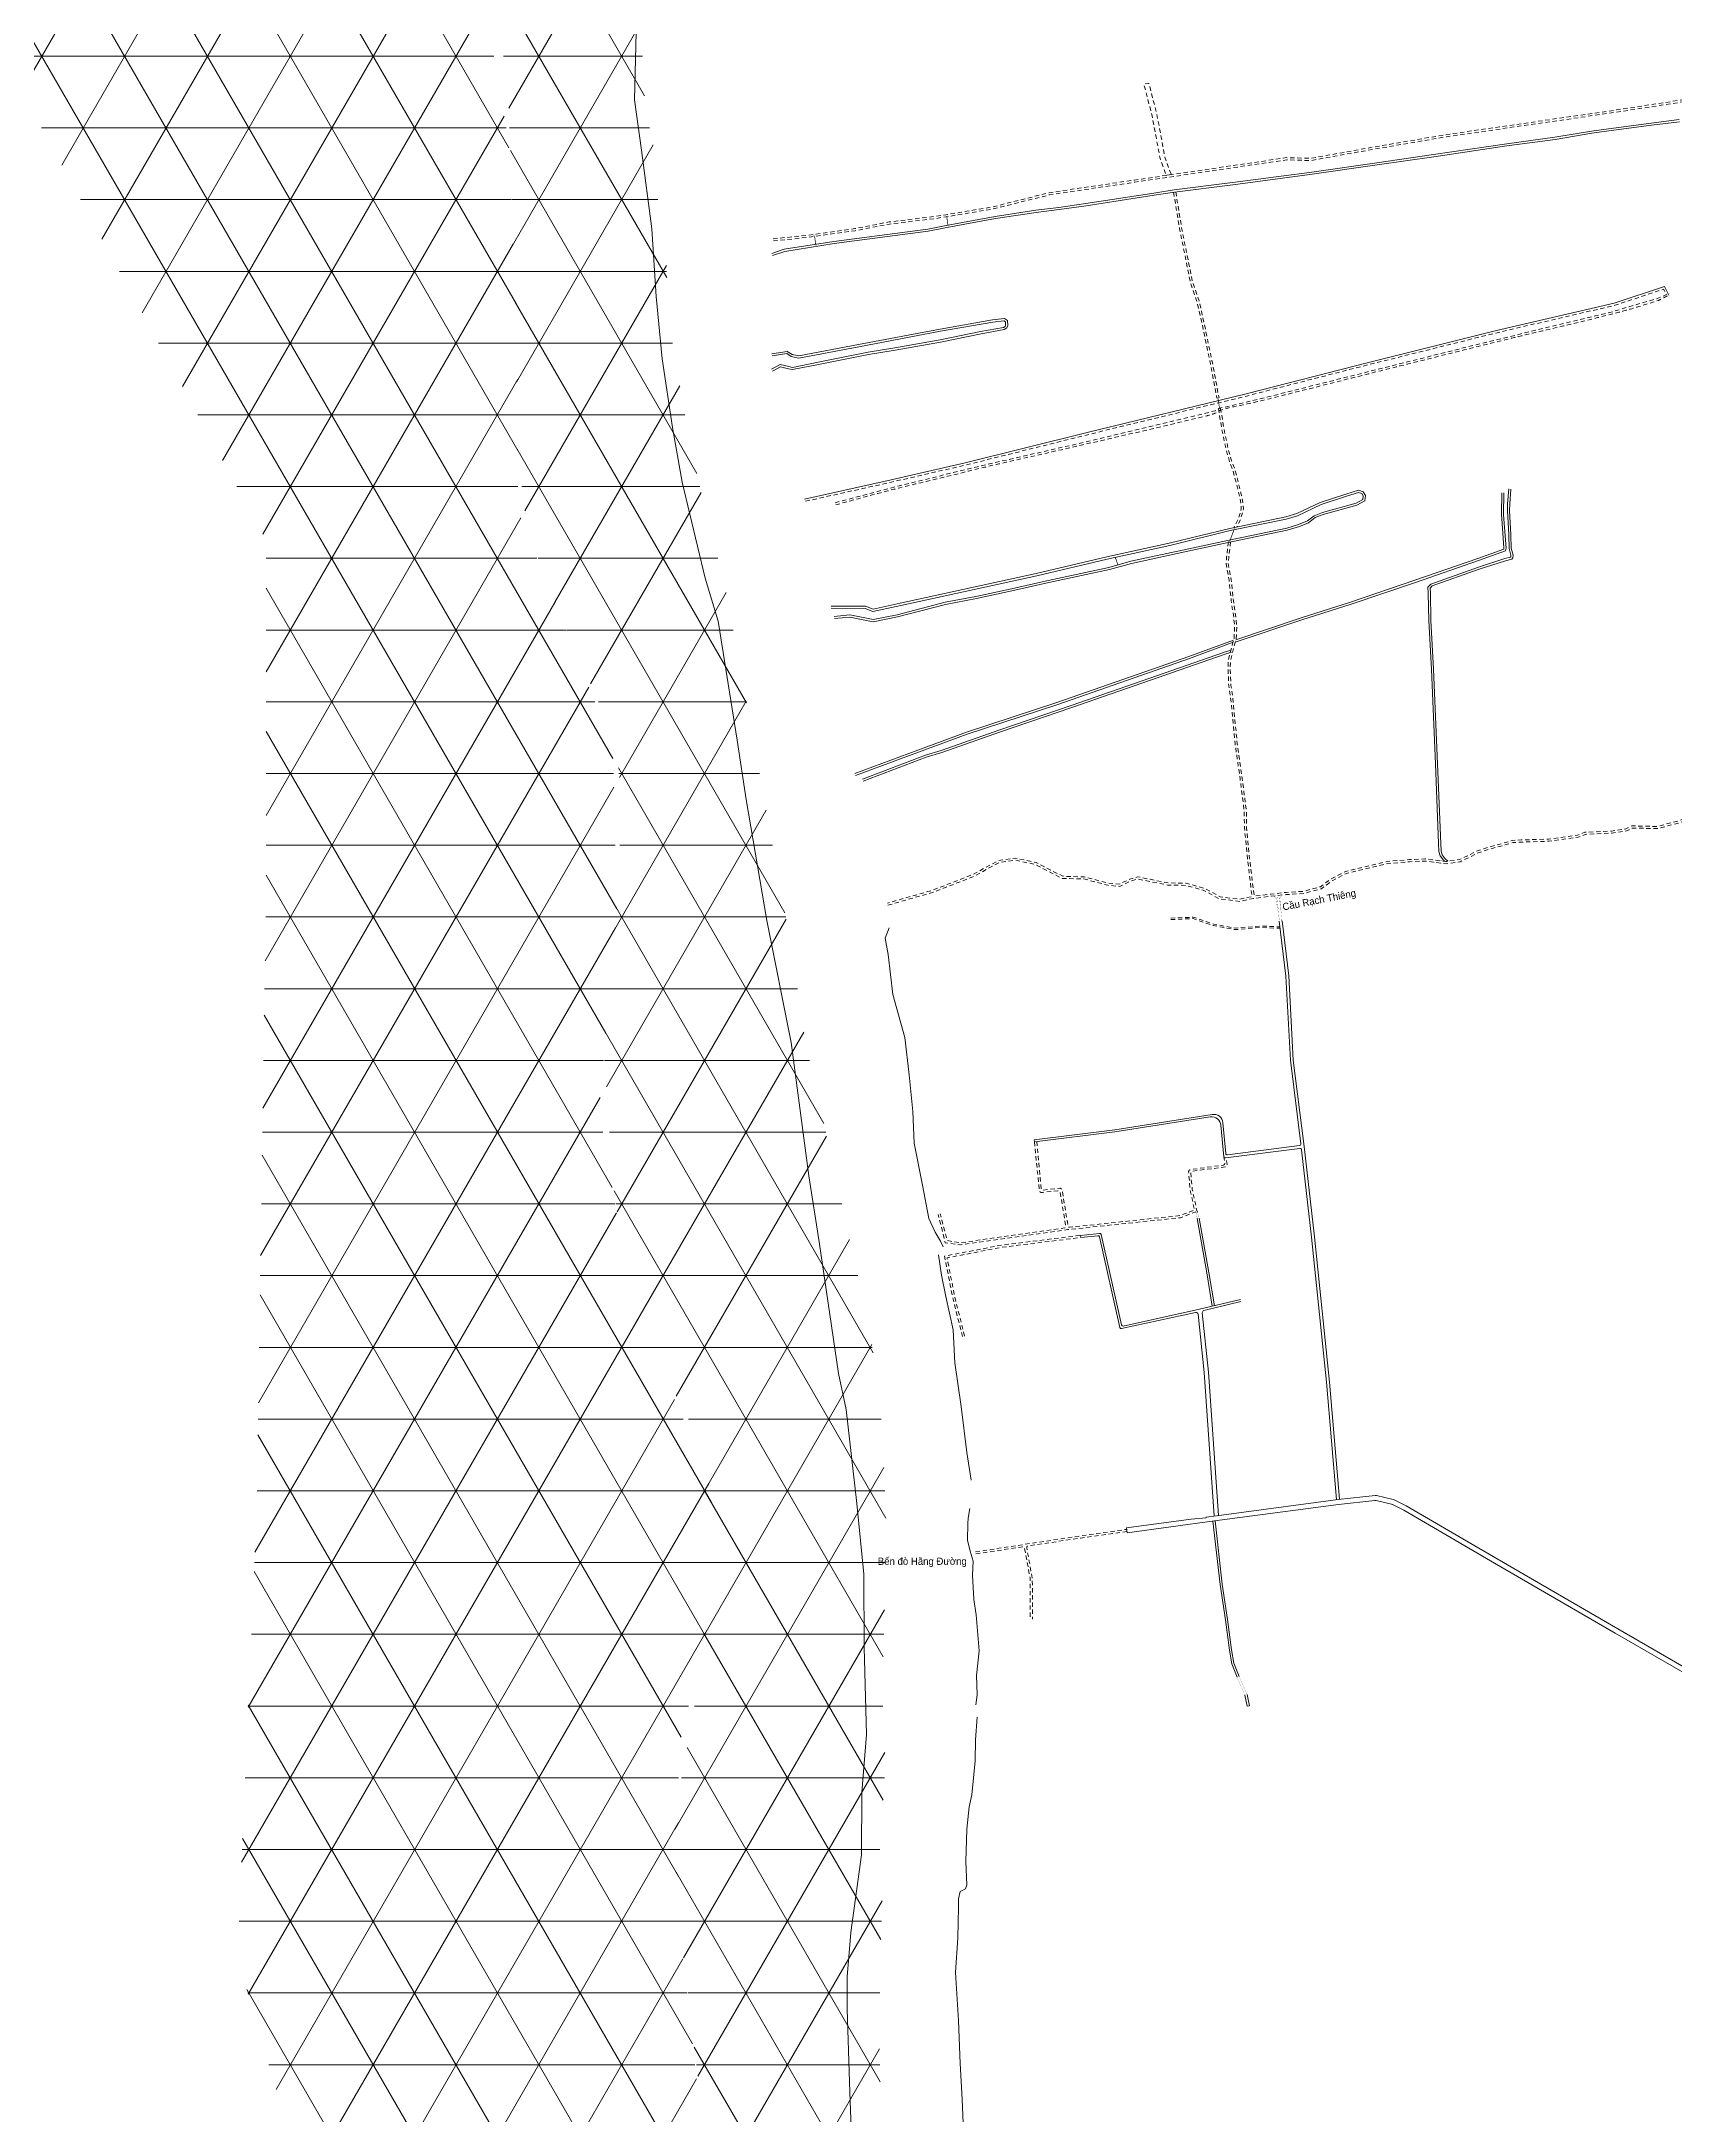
# Model space of a CAD drawing. Header units: metres. Extents: x 556238 to 587446, y 1177111 to 1219372.
# Drawn here: x 559051 to 561327, y 1206872 to 1209762 of the extents above; entities that cross this region are included whole.
import ezdxf

# ---------------------------------------------------------------- set-up
doc = ezdxf.new("R2010")
doc.units = ezdxf.units.M
doc.header["$MEASUREMENT"] = 0
doc.linetypes.add('Xr_Nen GT$0$MON', pattern=[10, 6, -4])
for name, color, linetype, lineweight in [('Table', 7, 'Continuous', 18), ('Xr_Nen GT$0$CAU-CONG', 4, 'Continuous', 0), ('Xr_Nen GT$0$DUONG BT-NEN BT', 38, 'Continuous', 0), ('Xr_Nen GT$0$DUONG DAT', 250, 'Continuous', 0), ('Xr_Nen GT$0$DUONG NHUA', 38, 'Continuous', 0), ('Xr_Nen GT$0$DUONG_DA', 38, 'Xr_Nen GT$0$MON', 0), ('Xr_Nen GT$1$SONG_HO', 250, 'Continuous', 0)]:
    doc.layers.add(name, color=color, linetype=linetype, lineweight=lineweight)
doc.layers.add('Xr_GT Ben Luc$1$3- VUNG CANH QUAN', color=7, linetype='Continuous', lineweight=15, true_color=0xe6ffcc)
doc.styles.add('Xr_Nen GT$0$VN', font='VAPTIMN0.TTF')
doc.linetypes.add('Xr_Nen GT$0$TAL_N_P', pattern='A,2,[130,ltypeshp.shx,S=1,R=0,X=0,Y=-1],4,[130,ltypeshp.shx,S=2,R=0,X=0,Y=-2],2', length=8)
doc.linetypes.add('Xr_Nen GT$0$TAL_N_T', pattern='A,2,[130,ltypeshp.shx,S=1,R=0,X=0,Y=1],4,[130,ltypeshp.shx,S=2,R=0,X=0,Y=2],2', length=8)
pattern_1 = [(0, (2.86, 41.65), (0, 100), []), (60, (2.86, 41.65), (-86.6025404, 50), []), (120, (2.86, 41.65), (-86.6025404, -50), [])]

# ---------------------------------------------------------------- blocks, each defined once
blk = doc.blocks.new('Xr_GT Ben Luc')
at = {"layer": 'Xr_GT Ben Luc$1$3- VUNG CANH QUAN', "true_color": 0x2776bb}
h = blk.add_hatch(dxfattribs=at)
h.set_pattern_fill('NET3', color=152, scale=800)
h.set_pattern_definition(pattern_1)
h.paths.add_polyline_path([(560164.9, 1205530.6), (559537.9, 1206357.6), (559323.9, 1207091.6), (559350.9, 1207718.6), (559363.9, 1208585.6), (559363.9, 1209066.6), (559029.9, 1209679.6), (558601.9, 1210206.6), (557973.9, 1210646.6), (557519.9, 1211073.6), (557479.9, 1211713.6), (557786.9, 1212501.6), (557853.9, 1213008.6), (557359.9, 1213248.6), (556491.9, 1213261.6), (556264.9, 1213626.6), (556237.9, 1214080.6), (556250.9, 1214413.6), (556411.9, 1214680.6), (556531.9, 1214760.6), (556796.9, 1214597.6), (557078.9, 1214696.6), (557006.9, 1214565.6), (556835.9, 1214440.6), (556691.9, 1213921.6), (557013.9, 1213731.6), (557854.9, 1213494.6), (558530.9, 1213376.6), (558563.9, 1213245.6), (558458.9, 1212947.6), (558458.9, 1212783.6), (558209.9, 1212500.6), (557985.9, 1211837.6), (558189.9, 1211286.6), (558433.9, 1211007.6), (558722.9, 1210836.6), (559175.9, 1210370.6), (559327.9, 1210225.6), (559583.9, 1210127.6), (559662.9, 1209851.6), (559701.9, 1209620.6), (559714.9, 1209350.6), (559714.9, 1209107.6), (559846.9, 1208779.6), (559852.9, 1208549.6), (559827.9, 1208271.6), (559873.9, 1208002.6), (559978.9, 1207765.6), (559997.9, 1207627.6), (559938.9, 1207384.6), (559938.9, 1207141.6), (559991.9, 1206669.6), (560043.9, 1206439.6), (560168.9, 1206196.6), (560537.9, 1205922.6), (560508.9, 1205363.6)])
h = blk.add_hatch(dxfattribs=at)
h.set_pattern_fill('NET3', color=152, scale=800)
h.set_pattern_definition(pattern_1)
h.paths.add_polyline_path([(559311.2, 1210532.7), (559464, 1210402.6), (559528.1, 1210355), (559635.2, 1210275.4), (559701.1, 1210221.5), (559779.1, 1210146.9), (559821, 1210102.3), (559860.7, 1210045.7), (559883.7, 1209977), (559886, 1209941.6), (559888.3, 1209906.2), (559890.6, 1209840.4), (559888.2, 1209729.5), (559892.9, 1209667.2), (559903.8, 1209616.6), (559903.2, 1209571.4), (559917.4, 1209507.7), (559921.7, 1209462.9), (559922.9, 1209399.9), (559931.5, 1209334), (559944.3, 1209261.3), (559952.6, 1209213.9), (559971.9, 1209125.4), (559987.2, 1209066.5), (560003, 1209005.8), (560016.8, 1208931.3), (560031, 1208854.3), (560064.3, 1208671.7), (560087.2, 1208547), (560101.8, 1208459.2), (560114.7, 1208371.9), (560134.5, 1208283.5), (560144.6, 1208238.3), (560167.6, 1208135.4), (560180, 1208079.6), (560198.3, 1207997.8), (560218.7, 1207888.7), (560223.2, 1207810.5), (560228.4, 1207688.8), (560227.2, 1207638.8), (560224.5, 1207529), (560222.7, 1207454.1), (560227.2, 1207358.7), (560218.2, 1207228.1), (560222.6, 1207167.3), (560219.6, 1207091.7), (560218.6, 1206976.3), (560220.2, 1206878.7), (560221.4, 1206837.3), (560223.5, 1206764.6), (560213.9, 1206707.9), (560207.4, 1206684.4), (560228.4, 1206660.6), (560229.7, 1206635), (560232.3, 1206510), (560240.6, 1206451), (560243.2, 1206411), (560253.3, 1206353.9), (560282.5, 1206288), (560319.7, 1206212.6), (560355.5, 1206165.4), (560410.5, 1206084.6), (560440.7, 1206053.6), (560465.5, 1206031.4), (560499.6, 1206009.2), (560555, 1205977.8), (560598.8, 1205964.4), (560664.9, 1205944.3), (560727.3, 1205925.2), (560763.1, 1205914.2), (560842.8, 1205889.9), (560883.1, 1205877.6), (560963.6, 1205853), (561024, 1205833.2), (561053.6, 1205822), (561067.7, 1205816.7), (561117, 1205798.1), (561143, 1205783.4), (561203.9, 1205767.6), (561294.3, 1205744.1), (561389.7, 1205719.3), (561404.5, 1205715.5), (561487, 1205684.5), (561528.2, 1205669), (561601.4, 1205641.4), (561677.1, 1205612.9), (561808.7, 1205576), (561919, 1205545.1), (562026.1, 1205519.4), (562159.2, 1205491.9), (562263.6, 1205467.8), (562325.8, 1205452.9), (562410.9, 1205432.5), (562544.1, 1205395.7), (562654.6, 1205363.6), (562711.7, 1205346.4), (562801.6, 1205314.4), (562841.3, 1205298.3), (562945.7, 1205250), (562980.1, 1205215.8), (563049, 1205147.4), (563114, 1205107.9), (563157.9, 1205081.9), (563234.9, 1205035.7), (563329.1, 1204981), (563404.9, 1204938.5), (563502.8, 1204883.5), (563537, 1204856.1), (563601, 1204805), (563647.9, 1204767.5), (563721.5, 1204712.4), (563725.5, 1204704.3), (563719.5, 1204688.8), (563712.8, 1204682.2), (563727.7, 1204670.9), (563744.8, 1204678.6), (563757.9, 1204682), (563775.9, 1204673.1), (563780.6, 1204669.2), (563815.5, 1204640.7), (563828.7, 1204630.2), (563858, 1204606.5), (563884.4, 1204584.6), (563897.5, 1204572.5), (563914.7, 1204556.7), (563926.4, 1204546.1), (563934.3, 1204538.9), (563926.4, 1204529.1), (563920, 1204526.8), (563925.1, 1204515.9), (563939.2, 1204521.9), (563957, 1204522.1), (563961.8, 1204518.5), (563979.5, 1204502.8), (563995.4, 1204485.3), (564006, 1204472.4), (564034.2, 1204437), (564083.4, 1204366.8), (564094.1, 1204343.4), (564106.2, 1204326.7), (564130.2, 1204293.7), (564149.8, 1204264.4), (564169.9, 1204231.7), (564198, 1204194.7), (564221.2, 1204167), (564240.1, 1204138.9), (564262.2, 1204091.7), (564280.7, 1204052.1), (564284.8, 1204012.4), (564287.7, 1203983.9), (564289.3, 1203967.9), (564284.8, 1203937), (564279.9, 1203903.5), (564274.2, 1203864.3), (564270.1, 1203841), (564265.3, 1203813.3), (564261.9, 1203794.1), (564076.8, 1203836.7), (564135.6, 1204091.8), (564110.2, 1204133.2), (563903.9, 1204309.1), (563756.9, 1204533.5), (563610.7, 1204646.5), (563494.4, 1204722.7), (563375.4, 1204841.5), (563237.8, 1204911), (563096.8, 1205008), (562956.4, 1205125.6), (562771.9, 1205200.4), (562714.5, 1205227.1), (562590.1, 1205273.8), (562490.2, 1205311.9), (562285.7, 1205339.9), (562013, 1205409.4), (561710.9, 1205476.2), (561592.3, 1205564.9), (561441.2, 1205622.4), (561367.7, 1205653.1), (561354.4, 1205661.1), (561334.3, 1205654.4), (561323.6, 1205642.4), (561300.9, 1205637.1), (561236.7, 1205649.1), (561147.2, 1205677.1), (561041.6, 1205723.9), (560830.7, 1205791.1), (560773.3, 1205815.1), (560705.1, 1205841.8), (560666.3, 1205856.5), (560603.5, 1205884.6), (560552.7, 1205908.6), (560496.6, 1205956.7), (560397.6, 1206010.1), (560277.3, 1206110.3), (560229.2, 1206142.4), (560178.4, 1206194.5), (560137, 1206251.9), (560043, 1206435.8), (560001.6, 1206592.1), (559990.9, 1206719), (559937.3, 1207158.1), (559932.8, 1207288.8), (559960.1, 1207435.5), (559977.1, 1207565.1), (559990.8, 1207636.7), (559977.1, 1207698.1), (559973.7, 1207752.7), (559963.5, 1207820.9), (559871.3, 1207994.9), (559847.4, 1208172.2), (559833.8, 1208370.1), (559860.8, 1208686.1), (559853.9, 1208761.2), (559840.3, 1208812.4), (559772, 1208965.9), (559727.6, 1209081.8), (559714, 1209191), (559710.5, 1209440), (559700.3, 1209723.1), (559655.8, 1209871.8), (559637.2, 1209976.5), (559611.9, 1210044.1), (559598.4, 1210074.5), (559578.1, 1210111.7), (559561.2, 1210137), (559500.3, 1210164), (559307.6, 1210229.9), (559258.6, 1210278.9), (559164.6, 1210388.2), (559120.7, 1210411.8)])

msp = doc.modelspace()

# ---------------------------------------------------------------- linework, layer by layer
at = {"layer": 'Xr_Nen GT$0$CAU-CONG', "flags": 128}
for points, const_width in [([(560311.2077, 1209519.24802), (560312.59992, 1209517.89315), (560313.27845, 1209519.67612)], 0.2), ([(560312.60005, 1209517.89221), (560314.20664, 1209506.26114)], 1), ([(560126.5673, 1209492.36953), (560128.47077, 1209490.41386), (560129.37366, 1209492.88727)], 0.2), ([(560128.47077, 1209490.41386), (560129.82883, 1209479.29991)], 1), ([(560315.24201, 1209504.8697), (560314.20825, 1209506.24948), (560313.84966, 1209504.54859)], 0.2), ([(560129.31047, 1209477.02026), (560129.82494, 1209479.3318), (560131.11577, 1209477.30639)], 0.2), ([(560688.9285, 1209266.00809), (560690.65, 1209264.998), (560691.91171, 1209266.5666)], 0.2), ([(560690.65, 1209264.998), (560692.885, 1209250.804)], 1), ([(560691.62045, 1209249.26593), (560692.885, 1209250.804), (560694.57438, 1209249.70894)], 0.2), ([(560713.33298, 1209082.2013), (560707.16789, 1209066.05221)], 1), ([(560713.10012, 1209083.94116), (560713.31113, 1209082.20238), (560714.682, 1209083.20344)], 0.2), ([(560705.60592, 1209065.10664), (560707.12628, 1209066.06352), (560707.18765, 1209064.18453)], 0.2), ([(560546.42106, 1209043.54843), (560547.40677, 1209043.12546), (560547.64451, 1209044.13649)], 0.2), ([(560547.40927, 1209043.11858), (560551.25556, 1209032.54682)], 1), ([(560551.09374, 1209031.53538), (560551.25066, 1209032.54413), (560552.0445, 1209031.86765)], 0.2), ([(561003.08193, 1208620.70815), (561002.02801, 1208619.83581), (560989.36852, 1208621.46879), (560988.32879, 1208622.61119)], 0.2), ([(560988.50379, 1208617.50469), (560989.474, 1208618.39096), (561001.849, 1208616.84064), (561002.78355, 1208615.71575)], 0.2)]:
    msp.add_lwpolyline(points, dxfattribs=dict(at, const_width=const_width))
msp.add_lwpolyline([(560692.885, 1209250.804), (560692.885, 1209250.804)], dxfattribs=at)
at = {"layer": 'Xr_Nen GT$0$CAU-CONG', "linetype": 'ByBlock', "const_width": 0.2, "flags": 128}
for points in [[(560768.69122, 1208570.65874), (560771.71764, 1208567.49049), (560773.73165, 1208550.3949)], [(560779.35577, 1208571.52355), (560776.47347, 1208567.20298), (560778.22807, 1208551.07143)]]:
    msp.add_lwpolyline(points, dxfattribs=at)
at = {"layer": 'Xr_Nen GT$0$CAU-CONG', "const_width": 0.2, "flags": 128}
for points in [[(560776.234, 1208536.011), (560773.199, 1208568.346), (560776.80069, 1208568.68406), (560779.83569, 1208536.34906)], [(560661.86257, 1208121.23695), (560659.91557, 1208129.61295), (560662.05843, 1208130.11105), (560664.00543, 1208121.73505)], [(560728.3, 1207456.752), (560717.173, 1207481.748), (560720.05478, 1207483.03083), (560731.18178, 1207458.03483)]]:
    msp.add_lwpolyline(points, close=True, dxfattribs=at)
at = {"layer": 'Xr_Nen GT$0$DUONG BT-NEN BT', "flags": 128}
for points in [[(560068.84117, 1209466.43268), (560085.94043, 1209472.4216), (560155.3789, 1209483.35561), (560286.36606, 1209500.69266), (560311.96542, 1209505.84341), (560379.99995, 1209518.16136), (560436.72255, 1209526.94821), (560468.77165, 1209530.73847), (560506.4936, 1209536.13626), (560601.27586, 1209550.72667), (560629.75196, 1209555.17538), (560710.79194, 1209565.43853), (560818.16002, 1209579.71091), (560911.92236, 1209593.03985), (560991.29887, 1209604.49065), (561093.10426, 1209619.47293), (561160.43393, 1209628.58408), (561211.29189, 1209637.21109), (561241.88356, 1209641.41904), (561294.46371, 1209648.47464), (561333.36399, 1209653.31123)], [(560069.83283, 1209463.60132), (560086.67557, 1209469.5004), (560155.8091, 1209480.38639), (560286.85931, 1209497.73178), (560312.52858, 1209502.89659), (560380.49689, 1209515.20256), (560437.12847, 1209523.97531), (560469.16035, 1209527.76353), (560506.93431, 1209533.16877), (560601.73561, 1209547.76211), (560630.17204, 1209552.20462), (560711.17806, 1209562.46347), (560818.56879, 1209576.73886), (560912.34764, 1209590.07015), (560991.73144, 1209601.52199), (561093.52382, 1209616.50236), (561160.88607, 1209625.61792), (561211.74727, 1209634.24548), (561242.28746, 1209638.44635), (561294.84829, 1209645.49936), (561333.83593, 1209650.34681)], [(560780.02009, 1208536.42253), (560789.39558, 1208459.66823), (560795.60143, 1208342.2341), (560810.66687, 1208221.77557), (560825.07327, 1208095.62456), (560846.0282, 1207893.43332), (560860.01572, 1207729.89043)], [(560682.6993, 1207998.94418), (560675.12051, 1208045.73749), (560661.45798, 1208121.21883)], [(560685.6607, 1207999.42382), (560678.07749, 1208046.24451), (560664.41002, 1208121.75317)], [(560717.21606, 1207481.8453), (560709.91063, 1207500.61286), (560706.50183, 1207519.48692), (560700.94256, 1207561.75598), (560693.55746, 1207611.25219), (560683.59945, 1207699.53287)], [(560720.01172, 1207482.93353), (560712.81137, 1207501.43114), (560709.46684, 1207519.94938), (560703.91355, 1207562.17296), (560696.53254, 1207611.64181), (560686.58055, 1207699.86913)], [(560731.18178, 1207458.03483), (560734.3862, 1207442.00153), (560731.4458, 1207441.40647), (560728.3, 1207456.752)]]:
    msp.add_lwpolyline(points, dxfattribs=at)
for points in [[(560776.0496, 1208535.93753), (560785.40842, 1208459.31977), (560791.61457, 1208341.8799), (560806.20154, 1208225.24704, -0.4133388669), (560804.47113, 1208223.01505), (560703.74444, 1208210.1117, -0.4245666184), (560701.49881, 1208211.91137), (560697.53784, 1208254.75439, 0.4327302424), (560682.58617, 1208266.40176), (560546.69876, 1208245.16966), (560434.56353, 1208231.2474), (560434.83554, 1208228.25814), (560547.11524, 1208242.19834), (560679.89301, 1208262.94456, -0.4327302424), (560694.84467, 1208251.29719), (560698.88975, 1208207.54445, 0.4245666184), (560701.13538, 1208205.74478), (560804.91281, 1208219.03894, -0.4182324027), (560807.15403, 1208217.28208), (560821.09673, 1208095.19144), (560842.0458, 1207893.05668), (560856.03028, 1207729.54957)], [(560685.51119, 1207706.76539), (560671.63604, 1207906.77988), (560662.98297, 1207987.83726, 0.4464246909), (560659.3597, 1207990.4497), (560556.19963, 1207967.91559, -0.4124428343), (560553.82151, 1207969.43089), (560525.4153, 1208095.80156, 0.3803961193), (560523.25579, 1208097.35207), (560499.49515, 1208094.86515), (560499.18285, 1208097.84885), (560525.59752, 1208100.61355, -0.3803961193), (560527.75702, 1208099.06304), (560556.0945, 1207972.99814, 0.4124428343), (560558.47263, 1207971.48284), (560665.07814, 1207994.76957), (560722.04549, 1208008.66726)], [(560691.49681, 1207707.18061), (560677.61396, 1207907.30612), (560668.79581, 1207989.90985, -0.3757924848), (560671.06783, 1207993.14282), (560722.75651, 1208005.75274)]]:
    msp.add_lwpolyline(points, format="xyb", dxfattribs=at)
at = {"layer": 'Xr_Nen GT$0$DUONG DAT', "flags": 128}
for points in [[(560114.38537, 1209124.02025), (560235.08206, 1209150.86022), (560338.4066, 1209174.68533), (560508.14227, 1209216.87856), (560729.83504, 1209270.82399), (560900.46367, 1209314.69976), (561079.07183, 1209359.09879), (561243.14171, 1209397.24141), (561313.17978, 1209420.51401), (561318.9226, 1209408.5319)], [(560068.38221, 1209305.19042), (560080.52118, 1209311.66773), (560092.54582, 1209308.93146), (560097.65988, 1209307.77438), (560133.41132, 1209314.89821), (560203.14898, 1209328.89529), (560240.1705, 1209334.97601), (560303.34222, 1209346.1095), (560359.82024, 1209357.71912), (560391.53795, 1209363.3561), (560394.02413, 1209364.9433), (560394.59977, 1209366.7265), (560394.29838, 1209371.3938), (560392.11935, 1209372.86357), (560376.63567, 1209370.95464), (560303.91158, 1209358.18797), (560189.98328, 1209336.64126), (560106.25959, 1209320.71554), (560095.81028, 1209323.1276), (560089.51993, 1209327.01886), (560069.18683, 1209323.7351)], [(560069.79452, 1209302.54365), (560080.94643, 1209308.49427), (560091.88198, 1209306.00583), (560097.62028, 1209304.70752), (560133.99963, 1209311.95645), (560203.68745, 1209325.94353), (560240.67399, 1209332.0185), (560303.9047, 1209343.16239), (560360.38484, 1209354.77245), (560392.64981, 1209360.50669), (560396.54767, 1209362.99513), (560397.63039, 1209366.34912), (560397.19721, 1209373.05717), (560392.86633, 1209375.97838), (560376.19248, 1209373.92271), (560303.37345, 1209361.13938), (560189.42423, 1209339.58871), (560106.3192, 1209323.78067), (560096.96747, 1209325.93937), (560090.14644, 1209330.15891), (560068.70853, 1209326.69673)], [(560156.03439, 1208957.58587), (560177.39796, 1208959.72071), (560209.94434, 1208953.30988), (560243.94081, 1208960.13606), (560311.00789, 1208977.44236), (560353.93966, 1208985.68058), (560403.35596, 1208996.42905), (560454.66054, 1209007.81481), (560539.38358, 1209026.08013), (560569.95174, 1209034.65921), (560648.52296, 1209051.4505), (560711.21329, 1209065.19556), (560787.20509, 1209080.78841), (560804.08932, 1209086.20724), (560816.87579, 1209091.22109), (560826.20955, 1209098.37185), (560837.51448, 1209102.68245), (560884.4039, 1209115.95817), (560895.47485, 1209121.67408), (560896.1896, 1209129.29106), (560893.07125, 1209134.32464), (560886.60527, 1209136.55264), (560868.99003, 1209130.95928), (560833.28453, 1209119.53551), (560800.37575, 1209103.93664), (560785.14354, 1209099.37021), (560707.03039, 1209083.19908), (560622.84106, 1209062.61322), (560535.53878, 1209043.61274), (560437.32462, 1209020.41145), (560247.82628, 1208978.97833), (560209.99739, 1208970.57597), (560199.27238, 1208974.80248), (560151.5192, 1208975.11752)], [(561096.08414, 1209138.36867), (561094.33249, 1209117.63407), (561094.06176, 1209108.51097), (561096.07878, 1209074.24666), (561096.35181, 1209055.41883), (561098.9874, 1209045.93731), (561098.74311, 1209043.57716), (561098.51466, 1209043.3209), (561090.45767, 1209041.24714), (561053.82459, 1209029.53837), (560987.34963, 1209005.87288), (560983.36902, 1209001.2984), (560983.68211, 1208993.1628), (560984.49023, 1208954.82443), (560988.12096, 1208886.81698), (560993.68187, 1208755.27112), (560998.29154, 1208644.17249), (560998.58072, 1208633.10001), (561000.5564, 1208627.00526), (561005.19519, 1208620.99631), (561006.57676, 1208619.27181)], [(561099.07349, 1209138.11613), (561097.32874, 1209117.46318), (561097.06438, 1209108.55471), (561099.0775, 1209074.35661), (561099.34588, 1209055.84935), (561102.02995, 1209046.19347), (561101.62738, 1209042.30428), (561100.14655, 1209040.64314), (561091.28892, 1209038.36332), (561054.7846, 1209026.6957), (560989.09658, 1209003.31036), (560986.41251, 1209000.22586), (560986.68089, 1208993.2521), (560987.48855, 1208954.93604), (560991.11758, 1208886.96031), (560996.6792, 1208755.39782), (561001.28992, 1208644.27384), (561001.56837, 1208633.61222), (561003.24952, 1208628.42603), (561007.55338, 1208622.85094), (561011.21403, 1208619.41116)], [(560155.73609, 1208960.57101), (560177.54179, 1208962.75003), (560209.93873, 1208956.36864), (560243.27023, 1208963.0613), (560310.34977, 1208980.37081), (560353.33808, 1208988.61988), (560402.71217, 1208999.35916), (560454.01943, 1209010.74552), (560538.66146, 1209028.99338), (560569.23222, 1209037.57318), (560647.88822, 1209054.38259), (560710.59051, 1209068.13027), (560786.44297, 1209083.69454), (560803.08235, 1209089.03478), (560815.38697, 1209093.85969), (560824.73217, 1209101.01921), (560836.56958, 1209105.53285), (560883.29601, 1209118.76242), (560892.64121, 1209123.58732), (560893.10856, 1209128.5679), (560891.0837, 1209131.83639), (560886.56676, 1209133.3928), (560869.90109, 1209128.10096), (560834.38898, 1209116.73907), (560801.45514, 1209101.12833), (560785.87977, 1209096.45902), (560707.69097, 1209080.27222), (560623.51644, 1209059.68998), (560536.20268, 1209040.68701), (560437.98992, 1209017.48605), (560248.47193, 1208976.04862), (560209.75164, 1208967.44827), (560198.69305, 1208971.80624), (560151.49941, 1208972.11758)], [(560714.70492, 1208924.63442), (560807.58264, 1208955.77827), (560876.24034, 1208977.76317), (560966.21246, 1209008.17136), (561053.82849, 1209038.45443), (561091.56101, 1209052.26028), (561092.34044, 1209055.89522), (561089.6268, 1209090.4907), (561088.84738, 1209102.95337), (561089.11337, 1209133.13494)], [(560715.63422, 1208928.11021), (560806.64827, 1208958.62912), (560875.30257, 1208980.61294), (560965.24217, 1209011.01013), (561052.82298, 1209041.28103), (561088.97491, 1209054.50856), (561089.31543, 1209056.0966), (561086.63413, 1209090.27976), (561085.84655, 1209102.87286), (561086.11349, 1209133.16138)], [(560184.53884, 1208741.80645), (560272.39575, 1208774.39805), (560339.97773, 1208799.51184), (560466.25945, 1208840.69329), (560650.17598, 1208904.71877), (560712.45592, 1208927.72616)], [(560185.58225, 1208738.99375), (560273.43916, 1208771.58534), (560340.9657, 1208796.67853), (560467.21775, 1208837.85032), (560651.19746, 1208901.89779), (560711.64232, 1208924.63766)], [(560194.9432, 1208733.88051), (560283.00429, 1208767.45823), (560304.94641, 1208773.8527), (560386.45946, 1208802.50557), (560486.09182, 1208836.357), (560595.73482, 1208874.57603), (560698.36301, 1208910.52923), (560708.67636, 1208913.63405)], [(560196.01204, 1208731.07737), (560283.95994, 1208764.61193), (560305.8642, 1208770.99538), (560387.43947, 1208799.67011), (560487.06812, 1208833.52028), (560596.72448, 1208871.74397), (560699.29181, 1208907.67585), (560709.54116, 1208910.7614)]]:
    msp.add_lwpolyline(points, dxfattribs=at)
at = {"layer": 'Xr_Nen GT$0$DUONG NHUA', "flags": 128}
msp.add_lwpolyline([(561396.6018, 1207455.48415), (561244.40379, 1207543.12554), (561076.31619, 1207641.03372), (560949.59817, 1207714.71994), (560933.85113, 1207722.49538, 0.0549787577), (560932.61483, 1207722.94499), (560911.30851, 1207728.13549, 0.0871493225), (560909.23709, 1207728.27053), (560858.86852, 1207722.77072), (560685.83911, 1207699.80045), (560564.21771, 1207683.07962), (560563.26429, 1207690.01438), (560653.46579, 1207702.2285), (560674.30573, 1207704.01401), (560674.19407, 1207705.15831), (560688.504, 1207706.973), (560858.023, 1207729.72), (560909.69943, 1207735.36261, -0.0871493225), (560911.77085, 1207735.22758), (560935.02177, 1207729.56335, -0.0549787577), (560936.25806, 1207729.11374), (560952.911, 1207720.891), (561079.835, 1207647.085), (561247.912, 1207549.183), (561400.118, 1207461.537)], format="xyb", dxfattribs=at)
at = {"layer": 'Xr_Nen GT$0$DUONG_DA', "flags": 128}
for points in [[(560070.57, 1209487.01681), (560119.8445, 1209492.23037), (560184.35407, 1209501.30149), (560232.39177, 1209510.6091), (560298.20563, 1209518.54861), (560376.21912, 1209531.47723), (560455.3947, 1209551.35792), (560574.32414, 1209568.9798), (560786.40798, 1209600.20521), (560819.94193, 1209599.22558), (560892.80334, 1209612.39317), (561007.33733, 1209632.09566), (561242.2994, 1209666.11756), (561372.095, 1209686.09996), (561431.48984, 1209693.42764), (561493.34707, 1209711.2545), (561563.42805, 1209728.33308), (561598.24697, 1209745.45183), (561647.32218, 1209749.17169), (561734.76308, 1209755.99334), (561761.71499, 1209758.70965), (561776.54839, 1209750.28267)], [(560070.88566, 1209484.03347), (560120.21131, 1209489.25244), (560184.8486, 1209498.34152), (560232.85734, 1209507.64351), (560298.63073, 1209515.57814), (560376.83069, 1209528.53767), (560455.9813, 1209548.41208), (560574.76386, 1209566.0122), (560786.58402, 1209597.19879), (560820.16731, 1209596.21771), (560893.32441, 1209609.43874), (561007.80667, 1209629.13234), (561242.7426, 1209663.15044), (561372.507, 1209683.12804), (561432.09263, 1209690.47926), (561494.11794, 1209708.35456), (561564.45719, 1209725.49608), (561599.05103, 1209742.50417), (561647.55222, 1209746.18052), (561735.03019, 1209753.00506), (561761.05901, 1209755.62835), (561773.18376, 1209748.68678)], [(560628.72413, 1209551.97842), (560637.0484, 1209501.52819), (560652.36281, 1209425.77752), (560661.46399, 1209399.57205), (560668.3893, 1209369.09322), (560680.0717, 1209313.01664), (560689.17596, 1209264.72013)], [(560631.69553, 1209552.39756), (560639.9996, 1209502.06981), (560655.26319, 1209426.57048), (560664.35255, 1209400.39906), (560671.32073, 1209369.73155), (560683.01447, 1209313.60048), (560692.12404, 1209265.27587)], [(560157.01065, 1209119.12532), (560246.31287, 1209142.8447), (560370.40216, 1209172.92746), (560513.26135, 1209205.47881), (560686.83781, 1209247.32384), (560692.885, 1209250.804), (560761.94191, 1209267.09163), (560919.91565, 1209306.81066), (561065.7671, 1209343.21434), (561236.8564, 1209384.41998), (561303.01266, 1209403.86843), (561315.78096, 1209409.3367), (561311.73156, 1209416.8715), (561243.9561, 1209394.35073), (561079.77339, 1209356.18189), (560901.1991, 1209311.79127), (560730.56329, 1209267.91365), (560508.85879, 1209213.96538), (560339.10555, 1209171.76777), (560235.74471, 1209147.9343), (560115.03659, 1209121.09178)], [(560691.40358, 1209250.56865), (560696.1124, 1209220.92934), (560702.21364, 1209192.88427), (560706.75167, 1209176.5234), (560711.33226, 1209165.03352), (560720.756, 1209128.44691), (560722.46654, 1209119.24544), (560723.0478, 1209110.86044), (560719.50084, 1209097.0462), (560712.95238, 1209084.42506)], [(560694.36642, 1209251.03935), (560699.06191, 1209221.48401), (560705.1271, 1209193.60463), (560709.59887, 1209177.48263), (560714.18975, 1209165.96693), (560723.68674, 1209129.09596), (560725.44746, 1209119.62456), (560726.07415, 1209110.5841), (560722.32143, 1209095.96848), (560716.73887, 1209085.20894)], [(560705.1902, 1209064.81202), (560702.77617, 1209043.55328), (560702.00471, 1209034.14992), (560706.09034, 1209011.03296), (560709.20296, 1208982.20549), (560712.56891, 1208959.69611), (560713.90676, 1208947.2785), (560713.01657, 1208929.93439), (560707.77698, 1208910.33729), (560705.32606, 1208900.01348), (560704.55701, 1208889.71551), (560705.67349, 1208864.14052), (560708.04173, 1208850.14885), (560714.52259, 1208783.0629), (560721.46512, 1208734.75369), (560727.18253, 1208689.28821), (560727.60429, 1208665.86275), (560731.71554, 1208623.00898), (560738.14862, 1208570.24685), (560721.26389, 1208566.46505), (560693.80409, 1208569.77848), (560671.17218, 1208581.87921), (560646.21632, 1208588.73169), (560621.22006, 1208589.21438), (560578.92705, 1208597.62067), (560567.58298, 1208594.55834), (560553.33073, 1208587.3456), (560537.85854, 1208588.85683), (560504.3097, 1208597.66007), (560474.43048, 1208598.44448), (560437.07055, 1208617.71175), (560408.12479, 1208623.86456), (560384.41563, 1208620.4263), (560349.68251, 1208601.27212), (560293.03106, 1208579.03262), (560229.77806, 1208561.01461)], [(560708.17104, 1209064.47353), (560705.7623, 1209043.26132), (560705.02633, 1209034.29063), (560709.06215, 1209011.45553), (560712.17904, 1208982.58851), (560715.54504, 1208960.07879), (560716.91503, 1208947.36282), (560715.99642, 1208929.46491), (560710.68609, 1208909.60323), (560708.29998, 1208899.55241), (560707.5619, 1208889.66906), (560708.66251, 1208864.45748), (560711.01753, 1208850.54392), (560717.50199, 1208783.42071), (560724.43838, 1208735.15425), (560730.17915, 1208689.50298), (560730.60171, 1208666.03325), (560734.69815, 1208623.33383), (560741.10937, 1208570.75102), (560764.53192, 1208573.61489), (560785.68545, 1208575.97185), (560809.89033, 1208577.47276), (560833.42938, 1208583.83412), (560847.16728, 1208594.13008), (560868.45076, 1208605.02006), (560884.7235, 1208609.26394), (560926.30002, 1208619.23506), (560957.48596, 1208621.65554), (560978.92692, 1208622.73572), (561008.51337, 1208619.0292), (561027.39953, 1208621.70035), (561038.69789, 1208626.87933), (561050.59481, 1208633.39098), (561066.67265, 1208638.54662), (561089.17742, 1208644.86972), (561101.64315, 1208648.42108), (561113.2135, 1208649.13845), (561151.61167, 1208650.2088), (561191.96134, 1208655.937), (561202.15134, 1208659.79032), (561238.978, 1208661.50133), (561258.45981, 1208664.30752), (561267.73169, 1208668.66997), (561291.43831, 1208668.10772), (561302.57368, 1208667.87467), (561332.81856, 1208675.63999), (561379.571, 1208695.957)], [(560230.59994, 1208558.12939), (560293.99236, 1208576.18712), (560350.96038, 1208598.55088), (560385.38637, 1208617.5357), (560408.02511, 1208620.81872), (560436.05315, 1208614.86098), (560473.66552, 1208595.46352), (560503.884, 1208594.67021), (560537.32866, 1208585.89431), (560553.90716, 1208584.27502), (560568.66251, 1208591.74237), (560579.03095, 1208594.54133), (560620.89615, 1208586.22008), (560645.78353, 1208585.73949), (560670.05389, 1208579.07523), (560692.88591, 1208566.86752), (560721.41642, 1208563.42488), (560740.05757, 1208567.60008), (560764.88008, 1208570.63511), (560785.94455, 1208572.98215), (560810.37947, 1208574.49733), (560834.76784, 1208581.08822), (560848.76164, 1208591.57596), (560869.52524, 1208602.19994), (560885.45193, 1208606.35357), (560926.76883, 1208616.26243), (560957.67754, 1208618.66139), (560978.81508, 1208619.72628), (561008.53739, 1208616.00274), (561028.25235, 1208618.79111), (561040.04481, 1208624.19658), (561051.78378, 1208630.62178), (561067.53671, 1208635.67323), (561089.99415, 1208641.98302), (561102.15285, 1208645.44692), (561113.34816, 1208646.14104), (561151.86511, 1208647.2147), (561192.71181, 1208653.01346), (561202.76666, 1208656.81568), (561239.26213, 1208658.51129), (561259.33131, 1208661.40209), (561268.36831, 1208665.65403), (561291.37136, 1208665.10846), (561302.92173, 1208664.86673), (561333.80588, 1208672.79618), (561381.17186, 1208692.42137)], [(560624.88697, 1208540.06007), (560656.28447, 1208541.41247), (560684.92056, 1208531.63311), (560714.76494, 1208526.13397), (560750.22446, 1208529.16253), (560777.43572, 1208527.9347)], [(560624.97303, 1208538.06193), (560655.9944, 1208539.39812), (560684.41344, 1208529.69289), (560714.66709, 1208524.11833), (560750.26466, 1208527.15868), (560777.34557, 1208525.93673)], [(560659.91557, 1208129.61295), (560659.24593, 1208130.4443), (560638.32809, 1208122.50789), (560480.87753, 1208105.81175), (560331.24925, 1208084.69766), (560310.49491, 1208087.67774), (560300.60208, 1208127.1421)], [(560334.51655, 1207956.65212), (560320.54917, 1208012.67323), (560309.51526, 1208068.93904), (560389.29624, 1208084.26252), (560499.15494, 1208097.84566)], [(560337.42745, 1207957.37788), (560323.47846, 1208013.32518), (560313.03874, 1208066.56096), (560389.76376, 1208081.29748), (560499.52306, 1208094.86834)], [(560352.86555, 1207656.68874), (560498.52192, 1207678.95224), (560563.53351, 1207688.03258)]]:
    msp.add_lwpolyline(points, dxfattribs=at)
msp.add_lwpolyline([(560625.48887, 1209576.51286), (560618.4672, 1209575.47905), (560609.96632, 1209598.90256), (560604.33966, 1209629.1238), (560598.32257, 1209660.57535), (560587.43221, 1209702.51087), (560594.27939, 1209703.99345), (560605.15508, 1209662.11439), (560611.21822, 1209630.4221), (560616.74272, 1209600.74961)], close=True, dxfattribs=at)
for points in [[(560157.78077, 1209116.22585, -0.0022854374), (560220.22608, 1209133.11776, -0.0053416059), (560247.05143, 1209139.93684, -0.0001019081), (560365.28642, 1209168.62588, -0.0020787495), (560371.08885, 1209170.00703, -0.0017806896), (560403.75184, 1209177.51591, 0.0005281198), (560513.94616, 1209202.55796, 0.0030117826), (560675.37267, 1209240.44654, 0.037809888), (560687.96029, 1209244.5085, 0.073771101), (560691.21643, 1209246.43828, -0.0878626116), (560694.00093, 1209247.98489, -0.0345661191), (560712.79114, 1209253.03634, 0.0131508233), (560762.65204, 1209264.17681, 0.0001700866), (560873.81725, 1209292.14324, -0.0004038233), (560920.64466, 1209303.90059, -0.0001472531), (560962.65079, 1209314.39821, -0.0000595793), (561066.48158, 1209340.30063, -0.0036181771), (561142.8159, 1209358.74823, 0.002913914), (561237.63116, 1209381.5208, 0.0110956957), (561264.92945, 1209388.89192, 0.0076621649), (561304.02983, 1209401.0405, 0.0373904802), (561306.94892, 1209402.2449, 0.0087190486), (561318.9226, 1209408.5319)], [(560434.83554, 1208228.25814), (560441.71996, 1208160.08785, 0.4297615236), (560445.92623, 1208157.75751), (560467.50554, 1208159.93974, -0.3952598809), (560470.76618, 1208157.45046), (560478.62594, 1208110.5169, -0.4149984916), (560476.97347, 1208108.21674), (560331.32132, 1208087.46549), (560313.31122, 1208090.56718), (560303.51592, 1208127.8559)], [(560437.94836, 1208228.64461), (560444.34106, 1208162.72126, 0.4055602399), (560446.46569, 1208160.91879), (560470.13662, 1208163.43907, -0.3978672419), (560473.41486, 1208160.94041), (560481.61957, 1208110.80166, 0.3972935808), (560483.80371, 1208109.13886), (560637.62629, 1208125.45029), (560657.95301, 1208133.16243), (560651.93107, 1208161.23415), (560649.69431, 1208186.24153, -0.4000678341), (560652.27046, 1208189.48038), (560697.7042, 1208195.77845, 0.4216818853), (560700.25242, 1208199.23739), (560698.90209, 1208207.43924)], [(560662.05843, 1208130.11105), (560661.11778, 1208132.71253), (560654.89419, 1208161.7242), (560652.6157, 1208184.08346, -0.4064608172), (560655.21701, 1208187.36302), (560700.99049, 1208193.25865, 0.4209397125), (560703.57311, 1208196.68537), (560702.17435, 1208205.87788)], [(560353.31884, 1207653.72319), (560418.7645, 1207663.72652, -0.4051907369), (560421.03345, 1207662.11261), (560428.74279, 1207620.35825), (560428.966, 1207605.34661), (560429.05478, 1207562.89165)], [(560563.94849, 1207685.06142), (560498.95608, 1207675.98376), (560425.68744, 1207664.78469, 0.423294324), (560424.02287, 1207662.44452), (560431.73871, 1207620.65499), (560431.966, 1207605.36939), (560432.14933, 1207563.02799)]]:
    msp.add_lwpolyline(points, format="xyb", dxfattribs=at)
at = {"layer": 'Xr_Nen GT$1$SONG_HO', "linetype": 'Xr_Nen GT$0$TAL_N_T', "flags": 128}
msp.add_lwpolyline([(558322.50619, 1212302.6047), (558286.24686, 1212254.38175), (558270.07485, 1212230.48743), (558248.74157, 1212200.74849), (558221.37164, 1212147.87686), (558190.91095, 1212100.54005), (558168.53418, 1212053.37532), (558149.77538, 1211998.31119), (558135.13059, 1211945.95926), (558119.9856, 1211893.30598), (558109.65571, 1211849.91087), (558106.03475, 1211793.08146), (558108.26902, 1211739.89055), (558122.03248, 1211689.00773), (558120.83059, 1211658.29389), (558124.95969, 1211622.3665), (558131.32524, 1211592.04037), (558147.49725, 1211539.43855), (558170.55784, 1211480.30718), (558190.17076, 1211450.91205), (558234.76134, 1211383.56272), (558265.5569, 1211349.01051), (558301.89782, 1211313.33397), (558332.52147, 1211270.18676), (558340.09129, 1211261.07596), (558381.77927, 1211229.49606), (558407.24166, 1211207.66455), (558435.62867, 1211182.05124), (558477.29978, 1211136.5636), (558515.83745, 1211099.60484), (558565.26139, 1211068.38141), (558601.04632, 1211037.09537), (558643.4209, 1210993.16232), (558687.11984, 1210960.84491), (558723.80455, 1210927.24791), (558769.91184, 1210887.02306), (558811.41681, 1210857.7146), (558852.53511, 1210826.08475), (558915.05339, 1210784.04355), (558965.80606, 1210749.83516), (559015.91442, 1210713.82356), (559083.20214, 1210669.94961), (559130.05478, 1210635.66857), (559167.21588, 1210610.91479), (559201.48351, 1210569.91349), (559236.58026, 1210542.58117), (559280.12199, 1210505.22036), (559322.81615, 1210465.45492), (559387.89323, 1210408.29308), (559406.99007, 1210388.00874), (559457.95156, 1210347.88012), (559513.72, 1210302.25619), (559664.73325, 1210182.0635), (559755.43667, 1210106.83278), (559805.72188, 1210042.36684), (559846.23021, 1209986.93364), (559870.8875, 1209933.70027), (559872.66482, 1209881.09113), (559880.14988, 1209793.5419), (559877.50315, 1209680.66024), (559887.18992, 1209610.70887), (559901.71064, 1209500.89893), (559907.43465, 1209406.75053), (559915.80123, 1209319.76889), (559930.33148, 1209223.8607), (559943.98101, 1209147.75012), (559975.69957, 1209014.11604), (559993.75212, 1208953.84345), (560020.65102, 1208788.17675), (560032.97976, 1208705.46692), (560061.6135, 1208536.63171), (560095.52364, 1208366.60486), (560120.21725, 1208180.64507), (560134.74751, 1208088.69642), (560161.62476, 1207905.34663), (560172.19206, 1207855.19286), (560187.22709, 1207724.08419), (560196.91386, 1207625.53636), (560197.36285, 1207523.37234), (560200.88297, 1207402.20174), (560194.27843, 1207321.1001), (560193.83817, 1207234.43081), (560178.84364, 1207125.92085), (560173.56009, 1207064.32844), (560173.56009, 1207019.01398), (560177.5026, 1206903.44003), (560179.70411, 1206840.5278), (560177.5026, 1206806.21202), (560189.81527, 1206703.92771), (560194.65855, 1206603.6201), (560217.11591, 1206482.26405), (560226.36242, 1206415.83225), (560241.7732, 1206366.99823), (560279.2384, 1206297.24147), (560326.79172, 1206237.40892), (560357.61308, 1206203.973), (560401.77888, 1206149.10499), (560464.74298, 1206102.47072), (560519.78136, 1206073.87426), (560573.93902, 1206050.99705), (560710.59232, 1205986.5825), (560802.17607, 1205956.66623), (560873.50595, 1205924.11024), (560953.7717, 1205881.28255), (561025.98211, 1205857.52549), (561074.41596, 1205836.40815), (561282.77588, 1205760.72487), (561522.80038, 1205671.77473), (561802.5811, 1205571.27904), (562193.60693, 1205469.94349), (562440.80942, 1205409.98516), (562656.04284, 1205358.19142), (562850.99223, 1205289.50848), (562983.96364, 1205221.95139), (563155.68848, 1205121.23457), (563372.04856, 1204989.49833), (563484.73614, 1204909.5559), (563628.97632, 1204778.94567), (563842.18351, 1204593.80885), (563919.34995, 1204533.3767), (563961.72095, 1204499.89521), (564001.04565, 1204445.10726), (564051.2344, 1204374.89603), (564078.09697, 1204335.05029), (564108.11978, 1204284.12971), (564136.9147, 1204240.97255), (564178.74659, 1204167.36276), (564195.59011, 1204097.23048), (564207.55918, 1204069.84566), (564250.66879, 1203990.26538), (564271.53422, 1203937.0356), (564277.7495, 1203878.4828), (564275.07398, 1203818.75899), (564270.1906, 1203769.07785), (564254.65239, 1203732.26057), (564219.56338, 1203679.3233), (564208.90855, 1203641.61884), (564204.02517, 1203614.11676), (564185.37951, 1203587.94542), (564170.28533, 1203557.78188), (564148.06378, 1203513.15147), (564140.96063, 1203482.98785), (564124.53475, 1203445.72702), (564097.87365, 1203391.42604), (564076.12035, 1203347.06791), (564050.81538, 1203296.05604), (564006.83973, 1203232.02736), (563967.32845, 1203175.24893), (563905.13848, 1203093.43496), (563881.16541, 1203048.6332), (563807.88034, 1202950.42505), (563783.90727, 1202903.40538), (563759.49016, 1202864.81373), (563723.48093, 1202805.10642), (563710.60653, 1202762.07894), (563700.39573, 1202709.29279), (563677.29246, 1202623.89966), (563670.63334, 1202579.98508), (563668.41357, 1202546.2729), (563668.41357, 1202512.11708), (563674.62489, 1202398.71014), (563685.27952, 1202315.31681), (563704.36583, 1202223.66912), (563723.01149, 1202162.01131), (563740.76948, 1202099.02269), (563769.62593, 1202002.51513), (563801.59003, 1201923.11401), (563846.01328, 1201856.31537), (563905.94596, 1201787.11663), (563940.12983, 1201753.84808), (563972.98179, 1201719.69226), (564028.12478, 1201652.45007), (564086.72576, 1201601.4382), (564146.65844, 1201548.65197), (564245.29909, 1201476.12397), (564311.89089, 1201421.11982), (564361.77098, 1201368.55361), (564424.8113, 1201298.91124), (564457.66327, 1201247.45582), (564478.5287, 1201205.31553), (564494.99785, 1201154.03377), (564520.30283, 1201074.18909), (564523.40392, 1201033.21997), (564523.84776, 1200944.06008), (564510.07893, 1200846.75003), (564499.86813, 1200805.49692), (564485.65329, 1200738.80853), (564466.5636, 1200692.67612), (564436.36373, 1200614.4558), (564417.71807, 1200582.96153), (564393.28568, 1200541.14362), (564359.10201, 1200497.22905), (564312.46117, 1200426.99695), (564282.27281, 1200386.18747), (564250.71921, 1200337.25275), (564218.75511, 1200280.47432), (564175.66416, 1200210.21355), (564161.45785, 1200170.7348), (564145.03197, 1200120.61011), (564107.27637, 1200018.75398), (564080.19566, 1199944.23223), (564056.64419, 1199843.28821), (564048.20913, 1199795.82499), (564044.65765, 1199727.51343), (564041.99504, 1199663.82722), (564046.43439, 1199593.74138), (564057.97709, 1199533.85785), (564097.04851, 1199455.5292), (564141.44297, 1199362.82067), (564174.29514, 1199330.88276), (564232.07593, 1199268.85453), (564276.02656, 1199235.58597), (564331.07586, 1199200.54297), (564396.33596, 1199165.05642), (564484.23742, 1199125.57768), (564621.12634, 1199087.69597), (564737.88425, 1199064.18617), (564786.54915, 1199050.35292), (564846.03799, 1199024.62521), (564902.4192, 1199002.44615), (564940.15454, 1198991.80013), (564990.32046, 1198989.13866), (565026.7241, 1198996.23596), (565054.69269, 1199007.32553), (565085.32488, 1199012.20491), (565147.92137, 1199009.54344), (565196.75538, 1198999.34105), (565221.61632, 1198993.57449), (565298.69046, 1198975.28351), (565517.55596, 1198961.08884), (565665.83394, 1198952.21726), (565818.78628, 1198954.82392), (565964.84449, 1198971.23643), (566113.5665, 1198977.44654), (566189.34427, 1198979.2495), (566239.51019, 1198967.71638), (566300.33074, 1198935.77847), (566322.9721, 1198915.37369), (566338.51012, 1198879.00004), (566337.62225, 1198835.52902), (566328.74335, 1198797.381), (566311.86351, 1198761.20841), (566271.90839, 1198700.4377), (566245.71555, 1198661.40259), (566192.39613, 1198589.33399), (566166.20329, 1198545.86297), (566133.32095, 1198477.86336), (566116.0072, 1198428.18223), (566086.68964, 1198345.98078), (566070.26356, 1198267.46684), (566050.7074, 1198177.15657), (566039.60874, 1198119.93451), (566039.15577, 1198039.47748), (566033.82836, 1197952.97906), (566039.59107, 1197877.73543), (566053.79738, 1197745.10452), (566076.87504, 1197635.77326), (566092.41305, 1197584.76139), (566128.38318, 1197486.04317), (566154.13199, 1197426.60319), (566187.43613, 1197348.65779), (566226.94722, 1197276.35395), (566251.36432, 1197206.71167), (566303.33397, 1197111.46355), (566345.50886, 1197055.57222), (566388.12779, 1196989.03503), (566450.35924, 1196918.23384), (566544.03176, 1196825.5253), (566589.38059, 1196772.55935), (566649.31347, 1196719.7732), (566703.91874, 1196678.96364), (566780.72154, 1196646.13863), (566870.13375, 1196604.18307), (566988.6674, 1196560.71205), (567049.48795, 1196550.06611), (567158.87534, 1196517.94483), (567234.34604, 1196506.4117), (567290.72724, 1196502.41951), (567349.77205, 1196501.08869), (567481.03283, 1196510.79265), (567543.62932, 1196520.10793), (567589.79972, 1196534.74607), (567662.70864, 1196565.96002), (567751.9418, 1196597.89792), (567816.31383, 1196635.15876), (567907.86701, 1196692.54038), (567969.1316, 1196731.13194), (568019.74135, 1196772.82861), (568079.73021, 1196849.82653), (568113.02621, 1196889.74891), (568154.31323, 1196941.64796), (568198.74541, 1197005.72531), (568256.01448, 1197069.15748), (568291.56619, 1197121.23497), (568328.41366, 1197157.60871), (568357.27012, 1197188.2158), (568406.10433, 1197217.93578), (568461.15363, 1197234.79184), (568537.69699, 1197250.41219), (568602.51305, 1197268.15543), (568634.92118, 1197274.36562), (568689.52645, 1197271.26052), (568736.14089, 1197269.48616), (568795.35482, 1197261.06602), (568920.10376, 1197230.0153), (569012.44457, 1197204.73114), (569082.14421, 1197179.89061), (569123.87507, 1197156.82437), (569181.58798, 1197122.66855), (569264.32658, 1197054.21631), (569330.47455, 1196990.34059), (569393.62424, 1196921.34291), (569465.98749, 1196847.2648), (569519.26105, 1196789.15555), (569575.69863, 1196701.54826), (569612.99014, 1196651.86712), (569688.95846, 1196570.95738), (569759.54597, 1196493.33061), (569800.43025, 1196397.28549), (569829.73074, 1196325.42521), (569867.48653, 1196225.45361), (569887.03177, 1196129.00516), (569891.91515, 1196061.58071), (569889.69021, 1195936.6596), (569897.2372, 1195847.05609), (569889.68724, 1195756.71659), (569878.14473, 1195686.63075), (569863.49439, 1195636.94961), (569849.68944, 1195581.24604), (569844.36202, 1195520.47533), (569838.10803, 1195470.15388), (569827.89743, 1195398.29368), (569815.02283, 1195328.65139), (569801.23832, 1195254.80055), (569784.81224, 1195171.85077), (569772.38425, 1195082.4429), (569766.16916, 1195028.32602), (569763.94939, 1194964.00666), (569762.61769, 1194845.32243), (569755.95837, 1194786.76964), (569757.73411, 1194700.87385), (569759.95388, 1194599.29366), (569775.95459, 1194529.45039), (569795.04428, 1194479.76925), (569811.47036, 1194438.95969), (569844.79673, 1194380.5788), (569946.47158, 1194228.79355), (569988.20244, 1194174.23295), (570044.2593, 1194081.28623), (570102.86008, 1194008.0953), (570167.29344, 1193899.23571), (570206.80453, 1193849.11094), (570258.81447, 1193788.54137), (570302.32127, 1193750.83691), (570341.38852, 1193717.56827), (570403.16701, 1193661.05925), (570456.8846, 1193632.22645), (570534.57507, 1193586.09396), (570625.65007, 1193530.9747), (570694.90568, 1193488.8344), (570821.08994, 1193415.98171), (570933.53773, 1193359.9113), (571013.00414, 1193333.73996), (571078.70807, 1193315.55317), (571212.47287, 1193295.08809), (571304.81368, 1193270.69111), (571361.19488, 1193260.04517), (571425.2914, 1193245.70982), (571481.22857, 1193220.86929), (571558.91903, 1193196.47224), (571651.25984, 1193158.32422), (571785.05561, 1193089.36749), (571899.59375, 1193037.46844), (572048.87651, 1192959.26103), (572144.32497, 1192912.24136), (572220.38599, 1192889.47002), (572349.13024, 1192877.49334), (572411.72673, 1192884.14709), (572474.4832, 1192901.87208), (572535.30395, 1192914.29231), (572581.91819, 1192948.00457), (572618.32184, 1192971.07082), (572662.35921, 1193034.76364), (572713.85703, 1193115.4955), (572736.52381, 1193171.9576), (572758.27711, 1193224.74383), (572774.25915, 1193283.29663), (572787.603, 1193342.08578), (572805.80482, 1193419.71254), (572833.80259, 1193521.50463), (572853.33631, 1193620.42335), (572877.78061, 1193668.0729), (572897.31433, 1193711.10038), (572931.94204, 1193753.24059), (572975.92403, 1193811.54038), (573010.99577, 1193839.48601), (573063.8253, 1193874.97256), (573146.92933, 1193909.659), (573200.64692, 1193916.75629), (573241.93395, 1193917.64347), (573332.70625, 1193901.68846), (573420.60751, 1193873.74284), (573496.07841, 1193849.34586), (573548.02006, 1193836.03845), (573571.10527, 1193832.48973), (573652.34741, 1193792.56743), (573732.83686, 1193748.93867), (573806.08798, 1193693.49097), (573844.7112, 1193660.22234), (573892.65734, 1193614.97703), (573925.14507, 1193561.05085), (573950.45004, 1193492.73921), (573967.764, 1193433.74287), (573977.97201, 1193368.41947), (573976.20302, 1193307.50314), (573973.98325, 1193233.86857), (573965.09324, 1193154.2573), (573947.77929, 1193095.26096), (573929.12153, 1193035.2044), (573900.26507, 1192969.55432), (573865.61156, 1192862.44766), (573812.78184, 1192793.69248), (573786.15846, 1192751.82407), (573757.23848, 1192720.42722), (573724.12649, 1192682.53659), (573676.57535, 1192643.35999), (573639.31322, 1192622.79924), (573551.90521, 1192586.76653), (573499.07072, 1192569.26212), (573423.15599, 1192542.86653), (573306.83755, 1192499.71383), (573203.31768, 1192446.55407), (573072.84294, 1192382.59064)], dxfattribs=at)
at = {"layer": 'Xr_Nen GT$1$SONG_HO', "linetype": 'Xr_Nen GT$0$TAL_N_P', "flags": 128}
for points in [[(560232.41232, 1208526.6682), (560226.5596, 1208512.25541), (560230.9847, 1208489.41126), (560237.62237, 1208433.40608), (560254.09523, 1208373.55525), (560259.99538, 1208321.4802), (560265.15512, 1208270.49017), (560267.36278, 1208226.18251), (560278.91703, 1208167.72106), (560287.76898, 1208121.17189), (560296.61919, 1208102.25787), (560303.74834, 1208089.73037), (560307.58816, 1208082.10439)], [(560301.05512, 1208070.53796), (560305.23144, 1208042.19516), (560311.37733, 1208012.71871), (560321.45684, 1207966.29343), (560323.91312, 1207919.97916), (560332.76334, 1207859.30699), (560340.38426, 1207795.07437), (560346.6778, 1207756.51712)], [(560344.65528, 1207717.11075), (560342.36317, 1207703.45439), (560341.8714, 1207696.08534), (560341.62565, 1207672.99541), (560345.0675, 1207657.52031), (560349.49261, 1207643.51908), (560348.50445, 1207624.02776), (560350.47126, 1207590.12985), (560353.66707, 1207568.75957), (560357.60156, 1207518.79826), (560354.15971, 1207484.16348), (560355.13923, 1207457.27208), (560352.98173, 1207443.56153)], [(560355.21771, 1207426.02776), (560352.43922, 1207394.7765), (560352.19319, 1207365.54584), (560347.51514, 1207318.07183), (560344.07329, 1207301.12288), (560340.62626, 1207270.11638), (560339.15122, 1207225.16496), (560340.62366, 1207192.3721), (560338.90289, 1207186.72258), (560331.28167, 1207183.03799), (560329.06912, 1207173.21255), (560328.82338, 1207161.42192), (560328.08327, 1207118.8294), (560324.88716, 1207070.19327), (560328.81762, 1207003.2591), (560331.27937, 1206943.22931), (560334.23031, 1206893.53731), (560335.70534, 1206859.88507), (560335.14943, 1206851.66222)]]:
    msp.add_lwpolyline(points, dxfattribs=at)

# ---------------------------------------------------------------- block references
at = {"layer": 'Table', "ltscale": 5}
msp.add_blockref('Xr_GT Ben Luc', (0, 0), dxfattribs=at)

# ---------------------------------------------------------------- texts
at = {"layer": 'Xr_Nen GT$0$CAU-CONG', "insert": (560779.66585, 1208560.48743), "char_height": 10, "attachment_point": 1, "rotation": 11.04215525, "style": 'Xr_Nen GT$0$VN'}
msp.add_mtext_dynamic_manual_height_columns('Caàu Raïch Thieâng', width=193.097528, gutter_width=50, heights=[0], dxfattribs=at)
at = {"layer": 'Xr_Nen GT$0$DUONG BT-NEN BT', "insert": (560216.4943, 1207648.56983), "char_height": 10, "attachment_point": 1, "style": 'Xr_Nen GT$0$VN'}
msp.add_mtext_dynamic_manual_height_columns('Beán ñoø Haõng Ñöôøng', width=193.097528, gutter_width=50, heights=[0], dxfattribs=at)

doc.saveas('drawing.dxf')
